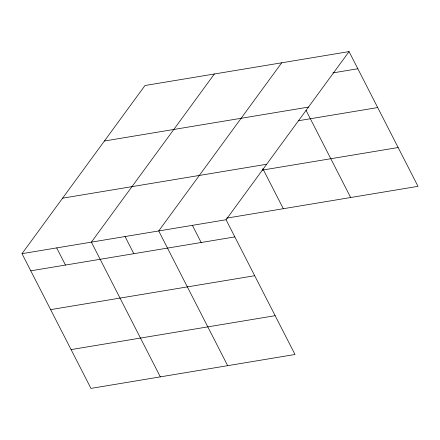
<?xml version="1.0" encoding="UTF-8"?>
<svg xmlns="http://www.w3.org/2000/svg" width="440" height="440" viewBox="0 0 440 440"><rect width="100%" height="100%" fill="white"/><g stroke="black" fill="none" stroke-linecap="round" stroke-linejoin="round"><path stroke-width="0.66" d="M349.058 51.601L226.061 219.753L295.004 354.486L90.943 388.399L22 253.666L144.996 85.514L349.058 51.601L418 186.335L226.617 218.141M214.374 73.986L91.383 242.138L160.325 376.866M281.716 62.794L158.719 230.945L227.667 365.673M332.921 72.897L357.836 68.756M104.407 141.004L308.468 107.091M298.227 120.764L377.691 107.558M62.59 198.176L266.651 164.263M262.13 170.137L398.145 147.532M22 253.666L226.061 219.753M30.778 270.82L234.839 236.907M50.633 309.623L254.694 275.71M71.088 349.597L275.149 315.684M306.004 110.259L350.658 197.522M262.845 168.702L283.322 208.714M192.39 225.352L201.168 242.506M125.054 236.544L133.832 253.699M56.688 247.902L65.467 265.056"/></g></svg>
